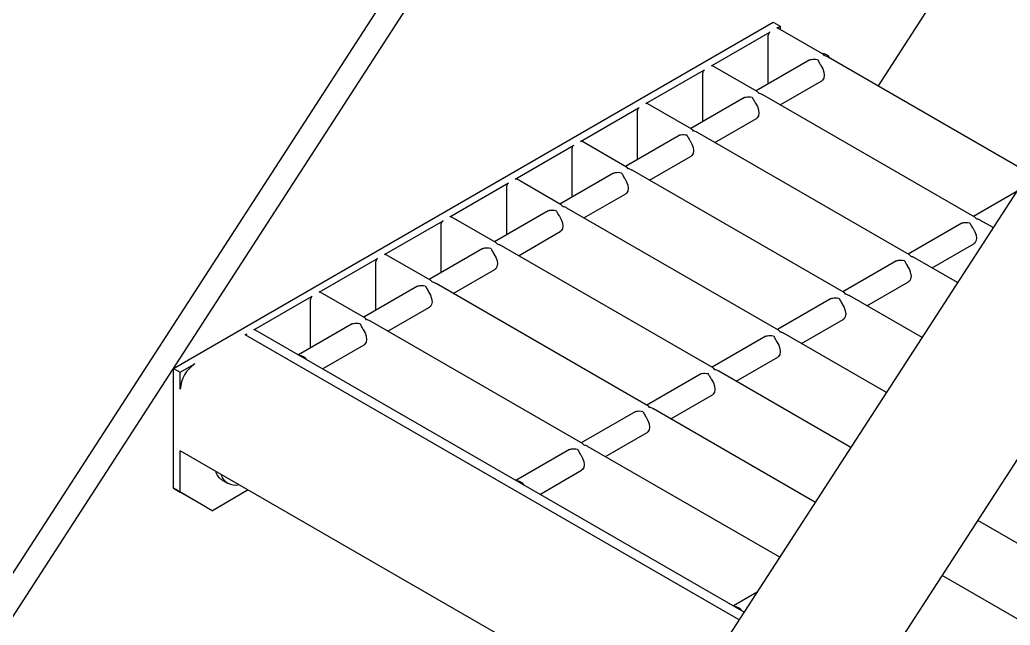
# Model space of a CAD drawing. Header units: millimetres. Extents: x 1293 to 41893, y 1011 to 26911.
# Drawn here: x 5647.2 to 5865.3, y 19778.7 to 19912.1 of the extents above; entities that cross this region are included whole.
import ezdxf

# ---------------------------------------------------------------- set-up
doc = ezdxf.new("R2010")
doc.units = ezdxf.units.MM
doc.header["$LTSCALE"] = 50

msp = doc.modelspace()

# ---------------------------------------------------------------- linework, layer by layer
at = {"color": 7, "linetype": 'Continuous', "lineweight": 25}
for p, q in [((6656.3393373, 21095.240678), (5272.2882007, 18955.1529985)), ((5304.7024293, 18945.9606662), (6678.9282694, 21070.855991)), ((4900.8061688, 18638.3449715), (6218.2297565, 20675.4098706)), ((4905.2962968, 18635.7528758), (6222.7198846, 20672.8177748)), ((5864.8997626, 19941.8857159), (5836.1960121, 19897.5025707)), ((5681.0446642, 19835.2530094), (5813.1292646, 19911.5038262)), ((5813.1292646, 19911.5038262), (5814.628331, 19910.6384336)), ((5813.8799763, 19910.2064177), (5814.628331, 19910.6384336)), ((5814.628331, 19910.6384336), (5814.628331, 19909.953328)), ((5799.4832822, 19901.8953831), (5812.383267, 19909.3423857)), ((5812.0090896, 19897.9245624), (5812.0090896, 19908.6942916)), ((5823.9924573, 19904.547533), (5814.1445381, 19910.2326157)), ((5809.5957632, 19896.2364984), (5799.7478441, 19901.9215811)), ((5821.1632459, 19903.2091444), (5809.3403617, 19896.3839386)), ((5821.1632459, 19903.2091444), (5821.3635231, 19903.2940921)), ((5869.3518719, 19878.3621003), (5825.2409778, 19903.8267774)), ((5785.0865882, 19893.5843485), (5797.9865729, 19901.0313512)), ((5797.6123956, 19889.6135278), (5797.6123956, 19900.383257)), ((5814.6324584, 19893.3288761), (5823.8088643, 19898.6263025)), ((5857.4904625, 19868.587477), (5810.8442837, 19895.5157428)), ((5795.1990691, 19887.9254638), (5785.35115, 19893.6105465)), ((5806.7665519, 19894.8981098), (5794.9436676, 19888.072904)), ((5806.7665519, 19894.8981098), (5806.966829, 19894.9830575)), ((5770.6898941, 19885.2733139), (5783.5898788, 19892.7203166)), ((5783.2157015, 19881.3024933), (5783.2157015, 19892.0722224)), ((5800.2357643, 19885.0178416), (5809.4121702, 19890.3152679)), ((5792.3698578, 19886.5870752), (5792.570135, 19886.6720229)), ((5843.0937684, 19860.2764424), (5796.4475897, 19887.2047083)), ((5780.8023751, 19879.6144292), (5770.954456, 19885.2995119)), ((5792.3698578, 19886.5870752), (5780.5469735, 19879.7618694)), ((5756.2932001, 19876.9622793), (5769.1931848, 19884.409282)), ((5768.8190074, 19872.9914587), (5768.8190074, 19883.7611878)), ((5785.8390703, 19876.706807), (5795.0154761, 19882.0042333)), ((5777.9731637, 19878.2760406), (5766.1502795, 19871.4508348)), ((5777.9731637, 19878.2760406), (5778.1734409, 19878.3609884)), ((5828.6970744, 19851.9654079), (5782.0508956, 19878.8936737)), ((5741.896506, 19868.6512448), (5754.7964907, 19876.0982474)), ((5766.405681, 19871.3033947), (5756.5577619, 19876.9884774)), ((5754.4223134, 19864.6804241), (5754.4223134, 19875.4501533)), ((5771.4423762, 19868.3957724), (5780.6187821, 19873.6931988)), ((5866.6352545, 19874.1615334), (5857.235061, 19868.7349172)), ((5763.5764697, 19869.9650061), (5751.7535854, 19863.1398003)), ((5763.5764697, 19869.9650061), (5763.7767468, 19870.0499538)), ((5814.3003803, 19843.6543733), (5767.6542015, 19870.5826391)), ((5727.4998119, 19860.3402102), (5740.3997966, 19867.7872128)), ((5740.0256193, 19856.3693895), (5740.0256193, 19867.1391187)), ((5752.0089869, 19862.9923601), (5742.1610678, 19868.6774428)), ((5854.6612512, 19867.2490884), (5842.8383669, 19860.4238826)), ((5854.6612512, 19867.2490884), (5854.8615283, 19867.3340361)), ((5861.5243316, 19866.258774), (5858.738983, 19867.8667215)), ((5757.0456821, 19860.0847378), (5766.222088, 19865.3821642)), ((5848.1304636, 19857.3688202), (5857.3068695, 19862.6662465)), ((5749.1797756, 19861.6539715), (5737.3568913, 19854.8287657)), ((5749.1797756, 19861.6539715), (5749.3800528, 19861.7389192)), ((5799.9036862, 19835.3433387), (5753.2575075, 19862.2716045)), ((5713.1031179, 19852.0291756), (5726.0031026, 19859.4761783)), ((5725.6289252, 19848.058355), (5725.6289252, 19858.8280841)), ((5737.6122929, 19854.6813255), (5727.7643738, 19860.3664082)), ((5840.2645571, 19858.9380538), (5828.4416728, 19852.112848)), ((5840.2645571, 19858.9380538), (5840.4648343, 19859.0230015)), ((5853.6967913, 19854.1554476), (5844.342289, 19859.5556869)), ((5742.6489881, 19851.7737033), (5751.8253939, 19857.0711296)), ((5785.5069922, 19827.0323041), (5738.8608134, 19853.9605699)), ((5833.7337696, 19849.0577856), (5842.9101754, 19854.3552119)), ((5723.2155988, 19846.3702909), (5713.3676797, 19852.0553736)), ((5734.7830816, 19853.3429369), (5722.9601973, 19846.5177311)), ((5734.7830816, 19853.3429369), (5734.9833587, 19853.4278846)), ((5698.7064238, 19843.718141), (5711.6064085, 19851.1651437)), ((5711.2322312, 19839.7473204), (5711.2322312, 19850.5170495)), ((5825.8678631, 19850.6270193), (5814.0449788, 19843.8018134)), ((5825.8678631, 19850.6270193), (5826.0681402, 19850.711967)), ((5845.869251, 19842.0521213), (5829.9455949, 19851.2446523)), ((5728.252294, 19843.4626687), (5737.4286999, 19848.760095)), ((5771.1102981, 19818.7212695), (5724.4641193, 19845.6495354)), ((5819.3370755, 19840.746751), (5828.5134814, 19846.0441774)), ((5806.7315495, 19781.5354897), (5698.9709856, 19843.744339)), ((5720.3863875, 19845.0319023), (5708.5635032, 19838.2066965)), ((5720.3863875, 19845.0319023), (5720.5866646, 19845.11685)), ((5696.8355371, 19842.6381011), (5697.2097144, 19842.8541091)), ((5805.6300823, 19779.8323471), (5696.8355371, 19842.6381011)), ((5811.471169, 19842.3159847), (5799.6482847, 19835.4907789)), ((5811.471169, 19842.3159847), (5811.6714461, 19842.4009324)), ((5838.0417107, 19829.948795), (5815.5489008, 19842.9336177)), ((5713.8555999, 19835.1516341), (5723.0320058, 19840.4490604)), ((5804.9403815, 19832.4357164), (5814.1167873, 19837.7331428)), ((5681.0446642, 19835.2530094), (5682.5437305, 19834.3876168)), ((5681.0446642, 19808.8515232), (5681.0446642, 19835.2530094)), ((5682.5437305, 19834.3876168), (5685.7643662, 19836.2468502)), ((5682.5437305, 19830.6685456), (5682.5437305, 19834.3876168)), ((5830.2141704, 19817.8454687), (5801.1522068, 19834.6225831)), ((5797.0744749, 19834.0049501), (5785.2515906, 19827.1797443)), ((5797.0744749, 19834.0049501), (5797.2747521, 19834.0898978)), ((5790.5436874, 19824.1246819), (5799.7200932, 19829.4221082)), ((5782.6777809, 19825.6939155), (5770.8548966, 19818.8687097)), ((5782.6777809, 19825.6939155), (5782.878058, 19825.7788632)), ((5822.3866301, 19805.7421423), (5786.7555127, 19826.3115486)), ((5776.1469933, 19815.8136473), (5785.3233992, 19821.1110736)), ((5682.5437305, 19807.9861306), (5682.5437305, 19817.1041696)), ((5789.7205782, 19755.2322925), (5682.5437305, 19817.1041696)), ((5768.2810868, 19817.3828809), (5756.4582025, 19810.5576751)), ((5768.2810868, 19817.3828809), (5768.4813639, 19817.4678287)), ((5814.5590898, 19793.638816), (5772.3588186, 19818.000514)), ((5761.7502993, 19807.5026127), (5770.9267051, 19812.8000391)), ((5691.7834824, 19810.6358917), (5692.9784929, 19809.9460268)), ((5681.0446642, 19808.8515232), (5682.5437305, 19807.9861306)), ((5688.115732, 19804.7681556), (5681.0446642, 19808.8515232)), ((5697.5132569, 19808.462446), (5689.6147984, 19803.902763)), ((5689.6147984, 19803.902763), (5682.5437305, 19807.9861306)), ((5688.115732, 19804.7681556), (5689.6147984, 19803.902763)), ((5895.6930849, 19780.0452959), (5858.1453102, 19801.7211649)), ((5881.2963908, 19771.7342613), (5850.3177699, 19789.6178385)), ((5809.5658507, 19785.9180251), (5804.3529018, 19782.9086537))]:
    msp.add_line(p, q, dxfattribs=at)
at = {"color": 7, "linetype": 'Continuous', "lineweight": 25, "flags": 128}
for points in [[(5823.6085871, 19901.9980442), (5824.0141092, 19901.2821352), (5824.2718418, 19900.5309812), (5824.3568576, 19899.8172319), (5824.2609341, 19899.2099194), (5823.9933487, 19898.7677814), (5823.8088643, 19898.6263025)], [(5809.211893, 19893.6870096), (5809.6174151, 19892.9711006), (5809.8751477, 19892.2199466), (5809.9601635, 19891.5061973), (5809.86424, 19890.8988848), (5809.5966547, 19890.4567468), (5809.4121702, 19890.3152679)], [(5794.815199, 19885.3759751), (5795.2207211, 19884.660066), (5795.4784536, 19883.908912), (5795.5634694, 19883.1951627), (5795.4675459, 19882.5878502), (5795.1999606, 19882.1457122), (5795.0154761, 19882.0042333)], [(5780.4185049, 19877.0649405), (5780.824027, 19876.3490315), (5781.0817596, 19875.5978774), (5781.1667754, 19874.8841282), (5781.0708519, 19874.2768157), (5780.8032665, 19873.8346776), (5780.6187821, 19873.6931988)], [(5766.0218109, 19868.7539059), (5766.427333, 19868.0379969), (5766.6850655, 19867.2868429), (5766.7700813, 19866.5730936), (5766.6741578, 19865.9657811), (5766.4065725, 19865.5236431), (5766.222088, 19865.3821642)], [(5857.1065924, 19866.0379882), (5857.5121145, 19865.3220792), (5857.769847, 19864.5709252), (5857.8548628, 19863.8571759), (5857.7589393, 19863.2498634), (5857.491354, 19862.8077254), (5857.3068695, 19862.6662465)], [(5751.6251168, 19860.4428713), (5752.0306389, 19859.7269623), (5752.2883714, 19858.9758083), (5752.3733872, 19858.262059), (5752.2774637, 19857.6547465), (5752.0098784, 19857.2126085), (5751.8253939, 19857.0711296)], [(5842.7098983, 19857.7269537), (5843.1154204, 19857.0110446), (5843.373153, 19856.2598906), (5843.4581687, 19855.5461414), (5843.3622452, 19854.9388288), (5843.0946599, 19854.4966908), (5842.9101754, 19854.3552119)], [(5737.2284227, 19852.1318367), (5737.6339448, 19851.4159277), (5737.8916774, 19850.6647737), (5737.9766932, 19849.9510244), (5737.8807697, 19849.3437119), (5737.6131843, 19848.9015739), (5737.4286999, 19848.760095)], [(5828.3132042, 19849.4159191), (5828.7187263, 19848.7000101), (5828.9764589, 19847.9488561), (5829.0614747, 19847.2351068), (5828.9655512, 19846.6277943), (5828.6979659, 19846.1856562), (5828.5134814, 19846.0441774)], [(5722.8317287, 19843.8208022), (5723.2372508, 19843.1048931), (5723.4949833, 19842.3537391), (5723.5799991, 19841.6399899), (5723.4840756, 19841.0326773), (5723.2164903, 19840.5905393), (5723.0320058, 19840.4490604)], [(5813.9165102, 19841.1048845), (5814.3220323, 19840.3889755), (5814.5797648, 19839.6378215), (5814.6647806, 19838.9240722), (5814.5688571, 19838.3167597), (5814.3012718, 19837.8746217), (5814.1167873, 19837.7331428)], [(5799.5198161, 19832.7938499), (5799.9253382, 19832.0779409), (5800.1830708, 19831.3267869), (5800.2680865, 19830.6130376), (5800.172163, 19830.0057251), (5799.9045777, 19829.5635871), (5799.7200932, 19829.4221082)], [(5785.123122, 19824.4828154), (5785.5286441, 19823.7669063), (5785.7863767, 19823.0157523), (5785.8713925, 19822.302003), (5785.775469, 19821.6946905), (5785.5078837, 19821.2525525), (5785.3233992, 19821.1110736)], [(5770.726428, 19816.1717808), (5771.1319501, 19815.4558718), (5771.3896826, 19814.7047177), (5771.4746984, 19813.9909685), (5771.3787749, 19813.383656), (5771.1111896, 19812.9415179), (5770.9267051, 19812.8000391)]]:
    msp.add_lwpolyline(points, dxfattribs=at)
at = {"color": 7, "linetype": 'Continuous', "lineweight": 25}
for centre, radius, start, end in [((5812.8214748, 19908.6573235), 0.8132259, 122.605478341, 177.394521514), ((5814.0349798, 19909.9900513), 0.2661588, 65.692880958, 125.617577472), ((5823.6302218, 19902.2140958), 2.4244652, 35.264662608, 84.740713925), ((5799.6382858, 19901.6790167), 0.2661588, 65.692880954, 125.617577474), ((5798.4247807, 19900.346289), 0.8132259, 122.605478341, 177.394521514), ((5785.2415917, 19893.3679821), 0.2661588, 65.692880954, 125.617577476), ((5784.0280867, 19892.0352544), 0.8132259, 122.60547834, 177.394521514), ((5770.8448976, 19885.0569476), 0.2661588, 65.692880954, 125.617577474), ((5769.6313926, 19883.7242198), 0.8132259, 122.60547834, 177.394521514), ((5755.2346985, 19875.4131852), 0.8132259, 122.605478341, 177.394521514), ((5756.4482036, 19876.745913), 0.2661588, 65.692880952, 125.617577475), ((5740.8380045, 19867.1021507), 0.8132259, 122.60547834, 177.394521514), ((5742.0515095, 19868.4348784), 0.2661588, 65.692880954, 125.617577474), ((5726.4413104, 19858.7911161), 0.8132259, 122.60547834, 177.394521514), ((5727.6548155, 19860.1238438), 0.2661588, 65.692880954, 125.617577476), ((5713.2581214, 19851.8128092), 0.2661588, 65.692880954, 125.617577474), ((5712.0446164, 19850.4800815), 0.8132259, 122.60547834, 177.394521515), ((5698.8614273, 19843.5017747), 0.2661588, 65.692880954, 125.617577474), ((5697.6137335, 19842.2064028), 0.7633838, 121.954628523, 151.143200171), ((5708.4566693, 19835.7258192), 2.4244652, 35.264662608, 84.740713925), ((5689.5361281, 19830.3503527), 6.9996336, 122.60547834, 177.394521514), ((5693.5724729, 19813.5269017), 3.3998528, 195.28401871, 238.20445507), ((5694.6098323, 19812.7718957), 3.2287492, 194.940714642, 285.064661891), ((5756.3513686, 19808.0767978), 2.4244652, 35.264662608, 84.740713925), ((5804.2460679, 19780.4277764), 2.4244652, 35.264662608, 84.740713925)]:
    msp.add_arc(centre, radius, start, end, dxfattribs=at)
for points, knots in [([(5824.3569418, 19904.1581942), (5824.355943, 19904.159703), (5824.2397096, 19904.3352769), (5824.1136988, 19904.4360987), (5823.9887708, 19904.5360541)], [0, 0, 0, 0, 0.0085933525, 1, 1, 1, 1]), ([(5825.2293468, 19903.8100333), (5825.1783306, 19903.8461759), (5824.9191149, 19904.0298178), (5824.6018165, 19904.103926), (5824.3595569, 19904.1576147), (5824.3569418, 19904.1581942)], [0, 0, 0, 0, 0.19510005641, 0.99131145138, 1, 1, 1, 1]), ([(5821.3635231, 19903.2940921), (5821.4279382, 19903.3102502), (5821.6391885, 19903.3632408), (5822.1552823, 19903.4002646), (5822.6153075, 19903.3479796), (5822.8576168, 19903.294737), (5822.8602324, 19903.2941623)], [0, 0, 0, 0, 0.1723614537, 0.5652622383, 0.9953071929, 1, 1, 1, 1]), ([(5822.8602324, 19903.2941623), (5822.8612315, 19903.2926504), (5822.9862886, 19903.1033937), (5823.1724309, 19902.7514783), (5823.4314422, 19902.2676865), (5823.564712, 19902.0648291), (5823.6085871, 19901.9980442)], [0, 0, 0, 0, 0.0046971273, 0.5879730072, 0.8643521995, 1, 1, 1, 1]), ([(5809.9602477, 19895.8471597), (5809.9592489, 19895.8486684), (5809.8430156, 19896.0242424), (5809.7170047, 19896.1250641), (5809.5920767, 19896.2250195)], [0, 0, 0, 0, 0.0085933525, 1, 1, 1, 1]), ([(5810.8326528, 19895.4989987), (5810.7816365, 19895.5351413), (5810.5224208, 19895.7187833), (5810.2051224, 19895.7928914), (5809.9628628, 19895.8465801), (5809.9602477, 19895.8471597)], [0, 0, 0, 0, 0.1951000564, 0.9913114514, 1, 1, 1, 1]), ([(5806.966829, 19894.9830575), (5807.0312441, 19894.9992156), (5807.2424944, 19895.0522062), (5807.7585882, 19895.08923), (5808.2186134, 19895.036945), (5808.4609227, 19894.9837025), (5808.4635384, 19894.9831277)], [0, 0, 0, 0, 0.1723614537, 0.5652622383, 0.9953071929, 1, 1, 1, 1]), ([(5808.4635384, 19894.9831277), (5808.4645374, 19894.9816158), (5808.5895945, 19894.7923591), (5808.7757369, 19894.4404437), (5809.0347482, 19893.956652), (5809.1680179, 19893.7537945), (5809.211893, 19893.6870096)], [0, 0, 0, 0, 0.0046971273, 0.5879730072, 0.8643521995, 1, 1, 1, 1]), ([(5792.570135, 19886.6720229), (5792.63455, 19886.688181), (5792.8458003, 19886.7411716), (5793.3618941, 19886.7781955), (5793.8219194, 19886.7259104), (5794.0642287, 19886.6726679), (5794.0668443, 19886.6720932)], [0, 0, 0, 0, 0.1723614537, 0.5652622383, 0.9953071929, 1, 1, 1, 1]), ([(5794.0668443, 19886.6720932), (5794.0678433, 19886.6705812), (5794.1929005, 19886.4813246), (5794.3790428, 19886.1294091), (5794.6380541, 19885.6456174), (5794.7713238, 19885.4427599), (5794.815199, 19885.3759751)], [0, 0, 0, 0, 0.0046971273, 0.5879730072, 0.8643521995, 1, 1, 1, 1]), ([(5795.5635537, 19887.5361251), (5795.5625548, 19887.5376338), (5795.4463215, 19887.7132078), (5795.3203107, 19887.8140296), (5795.1953826, 19887.9139849)], [0, 0, 0, 0, 0.0085933525, 1, 1, 1, 1]), ([(5796.4359587, 19887.1879641), (5796.3849424, 19887.2241067), (5796.1257268, 19887.4077487), (5795.8084284, 19887.4818569), (5795.5661687, 19887.5355455), (5795.5635537, 19887.5361251)], [0, 0, 0, 0, 0.19510005641, 0.99131145138, 1, 1, 1, 1]), ([(5778.1734409, 19878.3609884), (5778.237856, 19878.3771464), (5778.4491063, 19878.4301371), (5778.9652001, 19878.4671609), (5779.4252253, 19878.4148759), (5779.6675346, 19878.3616333), (5779.6701502, 19878.3610586)], [0, 0, 0, 0, 0.1723614537, 0.5652622383, 0.9953071929, 1, 1, 1, 1]), ([(5779.6701502, 19878.3610586), (5779.6711493, 19878.3595467), (5779.7962064, 19878.17029), (5779.9823487, 19877.8183745), (5780.24136, 19877.3345828), (5780.3746298, 19877.1317253), (5780.4185049, 19877.0649405)], [0, 0, 0, 0, 0.0046971273, 0.5879730072, 0.8643521995, 1, 1, 1, 1]), ([(5781.1668596, 19879.2250905), (5781.1658608, 19879.2265993), (5781.0496274, 19879.4021732), (5780.9236166, 19879.502995), (5780.7986886, 19879.6029503)], [0, 0, 0, 0, 0.0085933525, 1, 1, 1, 1]), ([(5782.0392646, 19878.8769295), (5781.9882484, 19878.9130721), (5781.7290327, 19879.0967141), (5781.4117343, 19879.1708223), (5781.1694747, 19879.224511), (5781.1668596, 19879.2250905)], [0, 0, 0, 0, 0.1951000564, 0.9913114514, 1, 1, 1, 1]), ([(5763.7767468, 19870.0499538), (5763.8411619, 19870.0661118), (5764.0524122, 19870.1191025), (5764.568506, 19870.1561263), (5765.0285312, 19870.1038413), (5765.2708406, 19870.0505987), (5765.2734562, 19870.050024)], [0, 0, 0, 0, 0.1723614537, 0.5652622383, 0.9953071929, 1, 1, 1, 1]), ([(5765.2734562, 19870.050024), (5765.2744552, 19870.0485121), (5765.3995123, 19869.8592554), (5765.5856547, 19869.5073399), (5765.844666, 19869.0235482), (5765.9779357, 19868.8206908), (5766.0218109, 19868.7539059)], [0, 0, 0, 0, 0.00469712726, 0.5879730072, 0.8643521995, 1, 1, 1, 1]), ([(5766.7701655, 19870.9140559), (5766.7691667, 19870.9155647), (5766.6529334, 19871.0911386), (5766.5269225, 19871.1919604), (5766.4019945, 19871.2919158)], [0, 0, 0, 0, 0.0085933525, 1, 1, 1, 1]), ([(5767.6425706, 19870.565895), (5767.5915543, 19870.6020376), (5767.3323387, 19870.7856795), (5767.0150403, 19870.8597877), (5766.7727806, 19870.9134764), (5766.7701655, 19870.9140559)], [0, 0, 0, 0, 0.1951000564, 0.9913114514, 1, 1, 1, 1]), ([(5854.8615283, 19867.3340361), (5854.9259434, 19867.3501942), (5855.1371937, 19867.4031848), (5855.6532875, 19867.4402087), (5856.1133128, 19867.3879236), (5856.3556221, 19867.3346811), (5856.3582377, 19867.3341063)], [0, 0, 0, 0, 0.1723614537, 0.5652622384, 0.9953071929, 1, 1, 1, 1]), ([(5856.3582377, 19867.3341063), (5856.3592367, 19867.3325944), (5856.4842939, 19867.1433378), (5856.6704362, 19866.7914223), (5856.9294475, 19866.3076306), (5857.0627172, 19866.1047731), (5857.1065924, 19866.0379882)], [0, 0, 0, 0, 0.0046971273, 0.5879730073, 0.8643521995, 1, 1, 1, 1]), ([(5857.854947, 19868.1981383), (5857.8539482, 19868.199647), (5857.7377149, 19868.375221), (5857.611704, 19868.4760427), (5857.486776, 19868.5759981)], [0, 0, 0, 0, 0.0085933525, 1, 1, 1, 1]), ([(5858.7273521, 19867.8499773), (5858.6763358, 19867.8861199), (5858.4171202, 19868.0697619), (5858.0998218, 19868.14387), (5857.8575621, 19868.1975587), (5857.854947, 19868.1981383)], [0, 0, 0, 0, 0.1951000565, 0.9913114514, 1, 1, 1, 1]), ([(5752.3734715, 19862.6030213), (5752.3724726, 19862.6045301), (5752.2562393, 19862.7801041), (5752.1302285, 19862.8809258), (5752.0053004, 19862.9808812)], [0, 0, 0, 0, 0.0085933525, 1, 1, 1, 1]), ([(5749.3800528, 19861.7389192), (5749.4444678, 19861.7550773), (5749.6557181, 19861.8080679), (5750.1718119, 19861.8450917), (5750.6318372, 19861.7928067), (5750.8741465, 19861.7395642), (5750.8767621, 19861.7389894)], [0, 0, 0, 0, 0.1723614537, 0.5652622383, 0.9953071929, 1, 1, 1, 1]), ([(5750.8767621, 19861.7389894), (5750.8777612, 19861.7374775), (5751.0028183, 19861.5482208), (5751.1889606, 19861.1963054), (5751.4479719, 19860.7125137), (5751.5812416, 19860.5096562), (5751.6251168, 19860.4428713)], [0, 0, 0, 0, 0.00469712726, 0.5879730072, 0.8643521995, 1, 1, 1, 1]), ([(5753.2458765, 19862.2548604), (5753.1948603, 19862.291003), (5752.9356446, 19862.4746449), (5752.6183462, 19862.5487531), (5752.3760866, 19862.6024418), (5752.3734715, 19862.6030213)], [0, 0, 0, 0, 0.1951000564, 0.9913114514, 1, 1, 1, 1]), ([(5840.4648343, 19859.0230015), (5840.5292493, 19859.0391596), (5840.7404996, 19859.0921503), (5841.2565934, 19859.1291741), (5841.7166187, 19859.0768891), (5841.958928, 19859.0236465), (5841.9615436, 19859.0230718)], [0, 0, 0, 0, 0.1723614537, 0.5652622384, 0.9953071929, 1, 1, 1, 1]), ([(5841.9615436, 19859.0230718), (5841.9625427, 19859.0215599), (5842.0875998, 19858.8323032), (5842.2737421, 19858.4803877), (5842.5327534, 19857.996596), (5842.6660231, 19857.7937385), (5842.7098983, 19857.7269537)], [0, 0, 0, 0, 0.0046971273, 0.5879730073, 0.8643521995, 1, 1, 1, 1]), ([(5843.458253, 19859.8871037), (5843.4572541, 19859.8886125), (5843.3410208, 19860.0641864), (5843.21501, 19860.1650082), (5843.090082, 19860.2649635)], [0, 0, 0, 0, 0.0085933525, 1, 1, 1, 1]), ([(5844.330658, 19859.5389427), (5844.2796418, 19859.5750853), (5844.0204261, 19859.7587273), (5843.7031277, 19859.8328355), (5843.4608681, 19859.8865241), (5843.458253, 19859.8871037)], [0, 0, 0, 0, 0.1951000565, 0.9913114514, 1, 1, 1, 1]), ([(5737.9767774, 19854.2919868), (5737.9757786, 19854.2934955), (5737.8595453, 19854.4690695), (5737.7335344, 19854.5698912), (5737.6086064, 19854.6698466)], [0, 0, 0, 0, 0.0085933525, 1, 1, 1, 1]), ([(5738.8491824, 19853.9438258), (5738.7981662, 19853.9799684), (5738.5389505, 19854.1636104), (5738.2216521, 19854.2377185), (5737.9793925, 19854.2914072), (5737.9767774, 19854.2919868)], [0, 0, 0, 0, 0.1951000564, 0.9913114514, 1, 1, 1, 1]), ([(5734.9833587, 19853.4278846), (5735.0477738, 19853.4440427), (5735.2590241, 19853.4970333), (5735.7751179, 19853.5340571), (5736.2351431, 19853.4817721), (5736.4774524, 19853.4285296), (5736.480068, 19853.4279548)], [0, 0, 0, 0, 0.1723614537, 0.5652622383, 0.9953071929, 1, 1, 1, 1]), ([(5736.480068, 19853.4279548), (5736.4810671, 19853.4264429), (5736.6061242, 19853.2371863), (5736.7922665, 19852.8852708), (5737.0512779, 19852.4014791), (5737.1845476, 19852.1986216), (5737.2284227, 19852.1318367)], [0, 0, 0, 0, 0.00469712726, 0.5879730072, 0.8643521995, 1, 1, 1, 1]), ([(5829.0615589, 19851.5760691), (5829.0605601, 19851.5775779), (5828.9443268, 19851.7531518), (5828.8183159, 19851.8539736), (5828.6933879, 19851.953929)], [0, 0, 0, 0, 0.0085933525, 1, 1, 1, 1]), ([(5826.0681402, 19850.711967), (5826.1325553, 19850.728125), (5826.3438056, 19850.7811157), (5826.8598994, 19850.8181395), (5827.3199246, 19850.7658545), (5827.5622339, 19850.7126119), (5827.5648496, 19850.7120372)], [0, 0, 0, 0, 0.1723614537, 0.5652622384, 0.9953071929, 1, 1, 1, 1]), ([(5827.5648496, 19850.7120372), (5827.5658486, 19850.7105253), (5827.6909057, 19850.5212686), (5827.8770481, 19850.1693531), (5828.1360594, 19849.6855614), (5828.2693291, 19849.482704), (5828.3132042, 19849.4159191)], [0, 0, 0, 0, 0.0046971273, 0.5879730073, 0.8643521995, 1, 1, 1, 1]), ([(5829.9339639, 19851.2279082), (5829.8829477, 19851.2640507), (5829.623732, 19851.4476927), (5829.3064336, 19851.5218009), (5829.064174, 19851.5754896), (5829.0615589, 19851.5760691)], [0, 0, 0, 0, 0.1951000565, 0.9913114514, 1, 1, 1, 1]), ([(5720.5866646, 19845.11685), (5720.6510797, 19845.1330081), (5720.86233, 19845.1859987), (5721.3784238, 19845.2230226), (5721.8384491, 19845.1707375), (5722.0807584, 19845.117495), (5722.083374, 19845.1169203)], [0, 0, 0, 0, 0.17236145366, 0.56526223833, 0.99530719289, 1, 1, 1, 1]), ([(5723.5800833, 19845.9809522), (5723.5790845, 19845.982461), (5723.4628512, 19846.1580349), (5723.3368403, 19846.2588567), (5723.2119123, 19846.358812)], [0, 0, 0, 0, 0.0085933525, 1, 1, 1, 1]), ([(5724.4524884, 19845.6327912), (5724.4014721, 19845.6689338), (5724.1422565, 19845.8525758), (5723.8249581, 19845.926684), (5723.5826984, 19845.9803726), (5723.5800833, 19845.9809522)], [0, 0, 0, 0, 0.1951000564, 0.9913114514, 1, 1, 1, 1]), ([(5722.083374, 19845.1169203), (5722.084373, 19845.1154084), (5722.2094302, 19844.9261517), (5722.3955725, 19844.5742362), (5722.6545838, 19844.0904445), (5722.7878535, 19843.887587), (5722.8317287, 19843.8208022)], [0, 0, 0, 0, 0.0046971273, 0.5879730072, 0.8643521995, 1, 1, 1, 1]), ([(5814.6648648, 19843.2650345), (5814.663866, 19843.2665433), (5814.5476327, 19843.4421172), (5814.4216218, 19843.542939), (5814.2966938, 19843.6428944)], [0, 0, 0, 0, 0.0085933525, 1, 1, 1, 1]), ([(5815.5372699, 19842.9168736), (5815.4862536, 19842.9530162), (5815.227038, 19843.1366581), (5814.9097396, 19843.2107663), (5814.6674799, 19843.264455), (5814.6648648, 19843.2650345)], [0, 0, 0, 0, 0.1951000565, 0.9913114514, 1, 1, 1, 1]), ([(5811.6714461, 19842.4009324), (5811.7358612, 19842.4170905), (5811.9471115, 19842.4700811), (5812.4632053, 19842.5071049), (5812.9232306, 19842.4548199), (5813.1655399, 19842.4015773), (5813.1681555, 19842.4010026)], [0, 0, 0, 0, 0.1723614537, 0.5652622384, 0.9953071929, 1, 1, 1, 1]), ([(5813.1681555, 19842.4010026), (5813.1691545, 19842.3994907), (5813.2942117, 19842.210234), (5813.480354, 19841.8583186), (5813.7393653, 19841.3745268), (5813.872635, 19841.1716694), (5813.9165102, 19841.1048845)], [0, 0, 0, 0, 0.0046971273, 0.5879730073, 0.8643521995, 1, 1, 1, 1]), ([(5800.2681708, 19834.954), (5800.2671719, 19834.9555087), (5800.1509386, 19835.1310827), (5800.0249278, 19835.2319044), (5799.8999998, 19835.3318598)], [0, 0, 0, 0, 0.0085933525, 1, 1, 1, 1]), ([(5801.1405758, 19834.605839), (5801.0895596, 19834.6419816), (5800.8303439, 19834.8256236), (5800.5130455, 19834.8997317), (5800.2707859, 19834.9534204), (5800.2681708, 19834.954)], [0, 0, 0, 0, 0.1951000565, 0.9913114514, 1, 1, 1, 1]), ([(5797.2747521, 19834.0898978), (5797.3391671, 19834.1060559), (5797.5504174, 19834.1590465), (5798.0665112, 19834.1960703), (5798.5265365, 19834.1437853), (5798.7688458, 19834.0905428), (5798.7714614, 19834.089968)], [0, 0, 0, 0, 0.1723614537, 0.5652622384, 0.9953071929, 1, 1, 1, 1]), ([(5798.7714614, 19834.089968), (5798.7724605, 19834.0884561), (5798.8975176, 19833.8991994), (5799.0836599, 19833.547284), (5799.3426712, 19833.0634923), (5799.475941, 19832.8606348), (5799.5198161, 19832.7938499)], [0, 0, 0, 0, 0.0046971273, 0.5879730073, 0.8643521995, 1, 1, 1, 1]), ([(5782.878058, 19825.7788632), (5782.9424731, 19825.7950213), (5783.1537234, 19825.8480119), (5783.6698172, 19825.8850358), (5784.1298424, 19825.8327507), (5784.3721517, 19825.7795082), (5784.3747674, 19825.7789335)], [0, 0, 0, 0, 0.1723614537, 0.5652622384, 0.9953071929, 1, 1, 1, 1]), ([(5784.3747674, 19825.7789335), (5784.3757664, 19825.7774215), (5784.5008235, 19825.5881649), (5784.6869659, 19825.2362494), (5784.9459772, 19824.7524577), (5785.0792469, 19824.5496002), (5785.123122, 19824.4828154)], [0, 0, 0, 0, 0.0046971273, 0.5879730073, 0.8643521995, 1, 1, 1, 1]), ([(5785.8714767, 19826.6429654), (5785.8704779, 19826.6444741), (5785.7542446, 19826.8200481), (5785.6282337, 19826.9208698), (5785.5033057, 19827.0208252)], [0, 0, 0, 0, 0.0085933525, 1, 1, 1, 1]), ([(5786.7438817, 19826.2948044), (5786.6928655, 19826.330947), (5786.4336498, 19826.514589), (5786.1163514, 19826.5886972), (5785.8740918, 19826.6423858), (5785.8714767, 19826.6429654)], [0, 0, 0, 0, 0.1951000565, 0.9913114514, 1, 1, 1, 1]), ([(5768.4813639, 19817.4678287), (5768.545779, 19817.4839867), (5768.7570293, 19817.5369774), (5769.2731231, 19817.5740012), (5769.7331484, 19817.5217162), (5769.9754577, 19817.4684736), (5769.9780733, 19817.4678989)], [0, 0, 0, 0, 0.1723614537, 0.5652622384, 0.9953071929, 1, 1, 1, 1]), ([(5769.9780733, 19817.4678989), (5769.9790723, 19817.466387), (5770.1041295, 19817.2771303), (5770.2902718, 19816.9252148), (5770.5492831, 19816.4414231), (5770.6825528, 19816.2385656), (5770.726428, 19816.1717808)], [0, 0, 0, 0, 0.0046971273, 0.5879730073, 0.8643521995, 1, 1, 1, 1]), ([(5771.4747826, 19818.3319308), (5771.4737838, 19818.3334396), (5771.3575505, 19818.5090135), (5771.2315396, 19818.6098353), (5771.1066116, 19818.7097906)], [0, 0, 0, 0, 0.0085933525, 1, 1, 1, 1]), ([(5772.3471877, 19817.9837698), (5772.2961714, 19818.0199124), (5772.0369558, 19818.2035544), (5771.7196574, 19818.2776626), (5771.4773977, 19818.3313512), (5771.4747826, 19818.3319308)], [0, 0, 0, 0, 0.1951000565, 0.9913114514, 1, 1, 1, 1])]:
    msp.add_open_spline(points, degree=3, knots=knots, dxfattribs=at)

doc.saveas('drawing.dxf')
